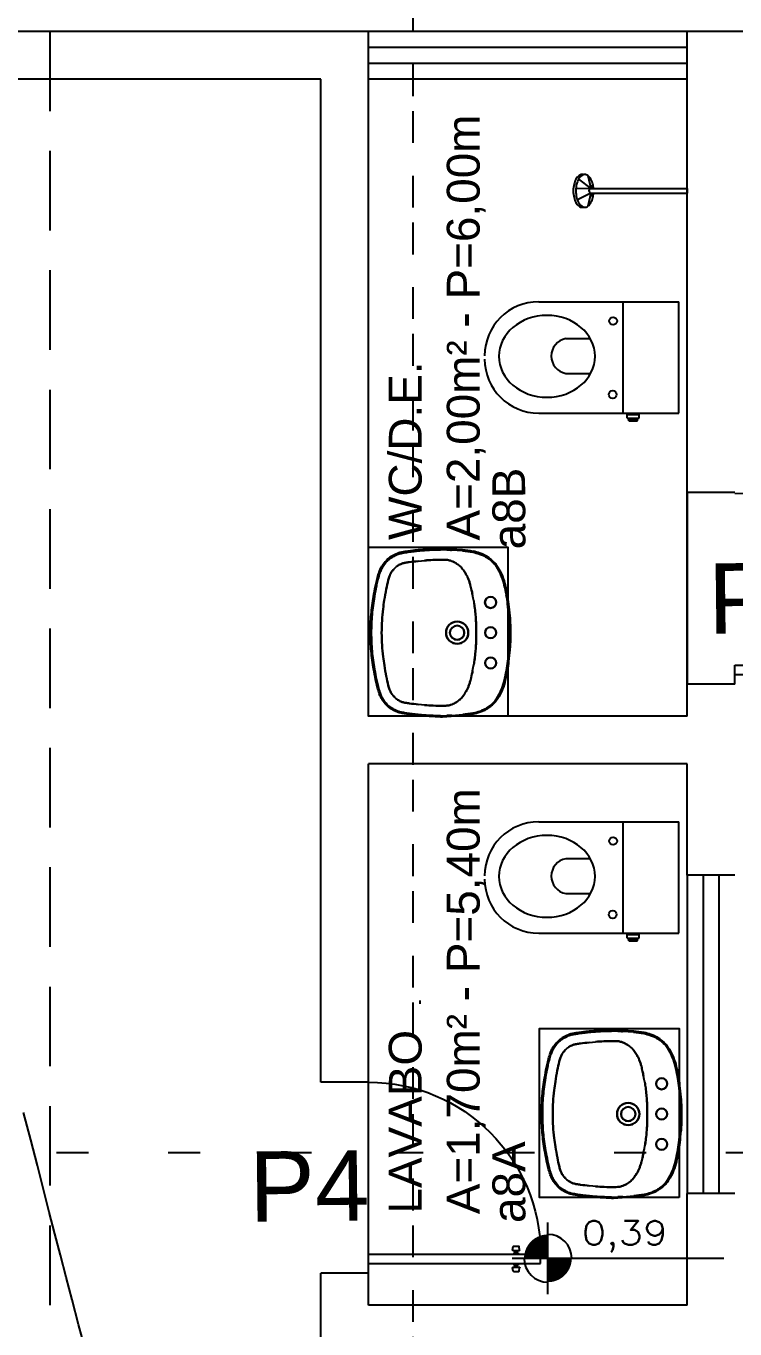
# Model space of a CAD drawing. Header units: millimetres. Extents: x 2182 to 2335, y 1488 to 1614.
# Drawn here: x 2226.622 to 2228.847, y 1586.007 to 1590.099 of the extents above; entities that cross this region are included whole.
import ezdxf

# ---------------------------------------------------------------- set-up
doc = ezdxf.new("R2010")
doc.units = ezdxf.units.MM
doc.linetypes.add('DOT', pattern=[0.25, 0, -0.25])
doc.linetypes.add('HIDDEN', pattern=[0.375, 0.25, -0.125])
for name, color, linetype in [('01 nivel', 33, 'Continuous'), ('_CURVAS002', 44, 'Continuous'), ('default', 7, 'Continuous')]:
    doc.layers.add(name, color=color, linetype=linetype)
doc.styles.add('Arial', font='arial.ttf')
doc.styles.add('Arial1', font='arial.ttf')
doc.styles.add('F60_1-50', font='romans.shx', dxfattribs={"width": 1.2, "height": 7.5})

# ---------------------------------------------------------------- blocks, each defined once
blk = doc.blocks.new('L-43-S')
for p, q in [((-0.12, 0.3725), (-0.1089, 0.3747)), ((-0.1089, 0.3747), (-0.1, 0.3764)), ((0.1, 0.3764), (0.1089, 0.3747)), ((0.1089, 0.3747), (0.12, 0.3725)), ((-0.2625, 0.307), (-0.26, 0.3416)), ((-0.2596, 0.3068), (-0.257, 0.3414)), ((0.257, 0.3414), (0.2596, 0.3068)), ((0.26, 0.3416), (0.2625, 0.307)), ((-0.2637, 0.2776), (-0.2633, 0.2916)), ((-0.2607, 0.2775), (-0.2603, 0.2915)), ((0.2603, 0.2915), (0.2607, 0.2775)), ((0.2633, 0.2916), (0.2637, 0.2776)), ((-0.2638, 0.2716), (-0.2637, 0.2776)), ((-0.2608, 0.2716), (-0.2607, 0.2775)), ((0.2607, 0.2775), (0.2608, 0.2716)), ((0.2637, 0.2776), (0.2638, 0.2716)), ((-0.227, 0.2216), (-0.2261, 0.2124)), ((-0.2261, 0.2124), (-0.225, 0.2016)), ((0.225, 0.2016), (0.2261, 0.2124)), ((0.2261, 0.2124), (0.227, 0.2216))]:
    blk.add_line(p, q)
for centre, radius in [((-0.095, 0.4291), 0.0175), ((0, 0.4291), 0.0175), ((0.095, 0.4291), 0.0175), ((0, 0.3241), 0.035), ((0, 0.3241), 0.0225)]:
    blk.add_circle(centre, radius)
for centre, radius, start, end in [((0.0024, -0.3213), 0.813, 91.5718, 92.9895), ((-0.0019, -0.3046), 0.7962, 89.8633, 91.2954), ((0.0019, -0.3046), 0.7962, 88.7046, 90.1367), ((-0.0024, -0.3213), 0.813, 87.0105, 88.4282), ((-0.0896, 0.27), 0.2159, 120.7453, 125.0442), ((-0.0906, 0.2702), 0.2122, 120.5655, 124.8659), ((-0.1217, 0.3235), 0.1535, 111.2814, 120.6756), ((-0.1216, 0.3232), 0.1508, 111.2721, 120.664), ((-0.1047, 0.2808), 0.1995, 103.1238, 111.3695), ((-0.1045, 0.2807), 0.1966, 103.1738, 111.4225), ((-0.0137, -0.115), 0.6056, 99.9647, 103.006), ((-0.0131, -0.1141), 0.6019, 100.0367, 103.0781), ((-0.0332, 0.0015), 0.4875, 96.6906, 100.0767), ((-0.0345, 0.0019), 0.4839, 96.5507, 99.9373), ((0.1439, -1.5207), 2.0199, 95.6141, 96.6497), ((0.1442, -1.5237), 2.0199, 95.6141, 96.6497), ((-0.026, 0.2044), 0.2865, 92.8005, 95.5474), ((-0.0258, 0.2056), 0.2823, 92.8634, 95.6116), ((0.0025, -0.3243), 0.813, 91.5718, 92.9895), ((-0.0019, -0.3036), 0.7922, 89.8626, 91.2947), ((0.0019, -0.3036), 0.7922, 88.7053, 90.1374), ((-0.0025, -0.3243), 0.813, 87.0105, 88.4282), ((0.0258, 0.2056), 0.2823, 84.3884, 87.1366), ((0.026, 0.2044), 0.2865, 84.4526, 87.1995), ((-0.1442, -1.5237), 2.0199, 83.3503, 84.3859), ((-0.1439, -1.5207), 2.0199, 83.3503, 84.3859), ((0.0345, 0.0019), 0.4839, 80.0627, 83.4493), ((0.0332, 0.0015), 0.4875, 79.9233, 83.3094), ((0.0131, -0.1141), 0.6019, 76.9219, 79.9633), ((0.0137, -0.115), 0.6056, 76.994, 80.0353), ((0.1045, 0.2807), 0.1966, 68.5775, 76.8262), ((0.1047, 0.2808), 0.1995, 68.6305, 76.8762), ((0.1216, 0.3232), 0.1508, 59.336, 68.7279), ((0.1217, 0.3235), 0.1535, 59.3244, 68.7186), ((0.0906, 0.2702), 0.2122, 55.1341, 59.4345), ((0.0896, 0.27), 0.2159, 54.9558, 59.2547), ((-0.1734, 0.3746), 0.079, 147.4565, 154.9919), ((-0.173, 0.3746), 0.0763, 147.5806, 155.1147), ((-0.082, 0.3166), 0.1872, 144.4766, 147.5405), ((-0.0833, 0.3167), 0.1831, 144.2878, 147.3512), ((-0.155, 0.3687), 0.0975, 140.2395, 144.435), ((-0.154, 0.3682), 0.0956, 140.3479, 144.5808), ((-0.1577, 0.3707), 0.0942, 136.2902, 140.1243), ((-0.1569, 0.3703), 0.092, 136.4101, 140.2503), ((-0.1108, 0.3266), 0.1585, 133.5168, 136.4832), ((-0.1125, 0.3264), 0.1545, 133.007, 135.9701), ((-0.1816, 0.4008), 0.056, 124.8245, 133.2643), ((-0.181, 0.4012), 0.0531, 125.5753, 134.0083), ((0.181, 0.4012), 0.0531, 45.9917, 54.4247), ((0.1816, 0.4008), 0.056, 46.7357, 55.1755), ((0.1125, 0.3264), 0.1545, 44.0299, 46.993), ((0.1108, 0.3266), 0.1585, 43.5168, 46.4832), ((0.1569, 0.3703), 0.092, 39.7497, 43.5899), ((0.1577, 0.3707), 0.0942, 39.8757, 43.7098), ((0.154, 0.3682), 0.0956, 35.4192, 39.6521), ((0.155, 0.3687), 0.0975, 35.565, 39.7605), ((0.0833, 0.3167), 0.1831, 32.6488, 35.7122), ((0.082, 0.3166), 0.1872, 32.4595, 35.5234), ((0.173, 0.3746), 0.0763, 24.8853, 32.4194), ((0.1734, 0.3746), 0.079, 25.0081, 32.5435), ((0.0606, 0.3157), 0.3216, 169.539, 175.3813), ((0.0596, 0.3153), 0.3176, 169.4402, 175.2858), ((-0.1101, 0.347), 0.1481, 160.8432, 169.4564), ((-0.1099, 0.3475), 0.1451, 161.0529, 169.681), ((-0.1259, 0.3528), 0.1312, 155.115, 160.9573), ((-0.1261, 0.3526), 0.1281, 155.0155, 160.8577), ((0.0493, -0.4381), 0.828, 102.7892, 103.9272), ((0.0096, -0.246), 0.6319, 101.8345, 103.1346), ((-0.0371, 0.0248), 0.3571, 97.2882, 100.1455), ((-0.0079, -0.1867), 0.5706, 95.239, 97.5024), ((0.0091, -0.3717), 0.7564, 93.9118, 95.2418), ((-0.0178, -0.0001), 0.3838, 91.8216, 93.6899), ((0.0005, -0.4659), 0.85, 91.065, 92.0562), ((-0.0016, -0.534), 0.9181, 89.9001, 90.855), ((0.0016, -0.534), 0.9181, 89.145, 90.0999), ((-0.0005, -0.4659), 0.85, 87.9438, 88.935), ((0.0178, -0.0001), 0.3838, 86.3101, 88.1784), ((-0.0091, -0.3717), 0.7564, 84.7582, 86.0882), ((0.0079, -0.1867), 0.5706, 82.4976, 84.761), ((0.0371, 0.0248), 0.3571, 79.8545, 82.7118), ((-0.0096, -0.246), 0.6319, 76.8654, 78.1655), ((-0.0493, -0.4381), 0.828, 76.0728, 77.2108), ((0.1261, 0.3526), 0.1281, 19.1423, 24.9845), ((0.1259, 0.3528), 0.1312, 19.0427, 24.885), ((0.1099, 0.3475), 0.1451, 10.319, 18.9471), ((0.1101, 0.347), 0.1481, 10.5436, 19.1568), ((-0.0596, 0.3153), 0.3176, 4.7142, 10.5598), ((-0.0606, 0.3157), 0.3216, 4.6187, 10.461), ((-0.1428, 0.2746), 0.0886, 139.7143, 150.6), ((-0.1622, 0.2907), 0.0634, 126.5988, 139.4771), ((-0.0406, 0.1281), 0.2664, 125.0202, 126.7452), ((-0.1514, 0.286), 0.0735, 121.6585, 124.9218), ((-0.089, 0.1857), 0.1916, 117.7822, 121.8152), ((-0.1372, 0.2766), 0.0887, 111.7054, 117.6051), ((-0.1108, 0.2103), 0.1601, 107.8919, 111.6951), ((-0.1126, 0.2178), 0.1524, 104.2095, 108.1258), ((0.1126, 0.2178), 0.1524, 71.8742, 75.7905), ((0.1108, 0.2103), 0.1601, 68.3049, 72.1081), ((0.1372, 0.2766), 0.0887, 62.3949, 68.2946), ((0.089, 0.1857), 0.1916, 58.1848, 62.2178), ((0.1514, 0.286), 0.0735, 55.0782, 58.3415), ((0.0406, 0.1281), 0.2664, 53.2548, 54.9798), ((0.1622, 0.2907), 0.0634, 40.5229, 53.4012), ((0.1428, 0.2746), 0.0886, 29.4, 40.2857), ((0.1873, 0.2759), 0.4508, 176.0439, 178.004), ((0.1873, 0.2787), 0.4477, 176.4013, 178.3616), ((0.0912, 0.2732), 0.3206, 176.7101, 177.8372), ((-0.1841, 0.2888), 0.0448, 161.2413, 176.4157), ((-0.1456, 0.2762), 0.0853, 150.58, 161.5438), ((0.1456, 0.2762), 0.0853, 18.4562, 29.42), ((0.1841, 0.2888), 0.0448, 3.5843, 18.7587), ((-0.0912, 0.2732), 0.3206, 2.1628, 3.2899), ((-0.1873, 0.2787), 0.4477, 1.6384, 3.5987), ((-0.1873, 0.2759), 0.4508, 1.996, 3.9561), ((0.14, 0.2679), 0.4038, 179.475, 181.8732), ((0.4917, 0.2791), 0.7556, 181.8505, 183.6042), ((0.1406, 0.268), 0.4014, 179.4862, 181.8844), ((0.4914, 0.2792), 0.7523, 181.8587, 183.6124), ((-0.12, 0.2805), 0.1093, 177.4831, 179.4234), ((0.5201, 0.2762), 0.7494, 179.5871, 182.1335), ((0.2531, 0.2674), 0.4822, 182.2702, 185.4505), ((-0.2531, 0.2674), 0.4822, 354.5495, 357.7298), ((-0.5201, 0.2762), 0.7494, 357.8665, 0.4129), ((0.12, 0.2805), 0.1093, 0.5766, 2.5169), ((-0.4914, 0.2792), 0.7523, 356.3876, 358.1413), ((-0.1406, 0.268), 0.4014, 358.1156, 0.5138), ((-0.4917, 0.2791), 0.7556, 356.3958, 358.1495), ((-0.14, 0.2679), 0.4038, 358.1268, 0.525), ((0.561, 0.2837), 0.8251, 183.6201, 185.0058), ((0.5799, 0.2852), 0.8441, 184.9953, 186.3664), ((0.564, 0.2839), 0.8251, 183.6201, 185.0058), ((0.5787, 0.2855), 0.8399, 185.0271, 186.3982), ((-0.5787, 0.2855), 0.8399, 353.6018, 354.9729), ((-0.564, 0.2839), 0.8251, 354.9942, 356.3799), ((-0.5799, 0.2852), 0.8441, 353.6336, 355.0047), ((-0.561, 0.2837), 0.8251, 354.9942, 356.3799), ((0.3743, 0.2645), 0.6374, 186.5675, 187.7907), ((0.6884, 0.3015), 0.9537, 187.4343, 188.4351), ((0.3726, 0.2602), 0.6322, 186.2021, 187.4252), ((0.6914, 0.3076), 0.9545, 187.7735, 188.7745), ((1.1684, 0.3454), 1.4008, 185.8921, 187.02), ((0.0751, 0.2125), 0.2994, 187.3505, 189.7896), ((-0.0751, 0.2125), 0.2994, 350.2104, 352.6495), ((-1.1684, 0.3454), 1.4008, 352.98, 354.1079), ((-0.6914, 0.3076), 0.9545, 351.2255, 352.2265), ((-0.3726, 0.2602), 0.6323, 352.576, 353.7989), ((-0.6884, 0.3015), 0.9537, 351.5649, 352.5657), ((-0.3743, 0.2645), 0.6374, 352.2093, 353.4325), ((0.0417, 0.2074), 0.3002, 188.7752, 191.4896), ((-0.1969, 0.1583), 0.0566, 190.8932, 197.1548), ((0.0404, 0.2057), 0.2956, 188.5001, 191.2149), ((-0.2085, 0.1549), 0.0445, 197.3771, 201.6103), ((-0.0355, 0.2246), 0.231, 201.8797, 203.7359), ((-0.1967, 0.1591), 0.054, 191.6428, 197.8982), ((-0.2084, 0.1546), 0.0415, 196.9505, 201.1862), ((-0.0358, 0.2226), 0.227, 201.4452, 203.3013), ((-0.1912, 0.1558), 0.0608, 203.446, 206.3544), ((0.1315, 0.3181), 0.422, 206.6501, 207.7491), ((-0.1924, 0.1571), 0.0573, 205.0894, 207.996), ((0.1342, 0.3195), 0.422, 206.6501, 207.7491), ((-0.1769, 0.1555), 0.0703, 207.512, 222.3504), ((-0.1593, 0.1721), 0.0616, 189.814, 194.2844), ((-0.1392, 0.1766), 0.0821, 193.8839, 197.7287), ((-0.177, 0.1647), 0.0425, 197.9657, 204.3323), ((-0.1475, 0.1778), 0.0748, 204.1335, 208.9282), ((-0.1684, 0.1662), 0.0509, 208.8798, 214.8446), ((-0.1384, 0.1876), 0.0877, 215.1579, 219.6298), ((-0.1683, 0.1627), 0.0488, 219.5951, 226.4134), ((-0.1293, 0.2036), 0.1053, 226.3859, 231.0936), ((0.1293, 0.2036), 0.1053, 308.9064, 313.6141), ((0.1683, 0.1627), 0.0488, 313.5866, 320.4049), ((0.1384, 0.1876), 0.0877, 320.3702, 324.8421), ((0.1684, 0.1662), 0.0509, 325.1554, 331.1202), ((0.1475, 0.1778), 0.0748, 331.0718, 335.8665), ((0.177, 0.1647), 0.0425, 335.6677, 342.0343), ((0.1392, 0.1766), 0.0821, 342.2713, 346.1161), ((0.1593, 0.1721), 0.0616, 345.7156, 350.186), ((0.1769, 0.1555), 0.0703, 317.6496, 332.488), ((-0.1342, 0.3195), 0.422, 332.2509, 333.3499), ((-0.1315, 0.3181), 0.422, 332.2509, 333.3499), ((0.1924, 0.1571), 0.0573, 332.004, 334.9106), ((0.0358, 0.2226), 0.227, 336.6987, 338.5548), ((0.1912, 0.1558), 0.0608, 333.6456, 336.554), ((0.0355, 0.2246), 0.231, 336.2641, 338.1203), ((0.2084, 0.1546), 0.0415, 338.8138, 343.0495), ((0.1967, 0.1591), 0.054, 342.1018, 348.3572), ((-0.0404, 0.2057), 0.2956, 348.7851, 351.4999), ((0.2085, 0.1549), 0.0445, 338.3897, 342.6229), ((0.1969, 0.1583), 0.0566, 342.8452, 349.1068), ((-0.0417, 0.2074), 0.3002, 348.5104, 351.2248), ((-0.1771, 0.1557), 0.0733, 207.7185, 222.5681), ((-0.1579, 0.1731), 0.0992, 222.4679, 235.2209), ((-0.1582, 0.1732), 0.0961, 222.6386, 235.384), ((-0.1324, 0.2098), 0.1439, 235.2167, 240.2107), ((-0.1319, 0.21), 0.1413, 235.0844, 240.0791), ((-0.1772, 0.1319), 0.054, 240.3997, 248.4746), ((-0.1773, 0.1318), 0.0509, 240.4645, 248.5747), ((-0.1298, 0.2504), 0.1786, 248.276, 252.8029), ((-0.155, 0.1718), 0.0645, 231.1044, 240.2551), ((-0.1572, 0.1679), 0.06, 240.2314, 249.7233), ((-0.1385, 0.2197), 0.115, 249.9105, 256.4713), ((-0.031, 0.6551), 0.5635, 256.2005, 259.1567), ((0.1004, 1.3535), 1.2742, 259.2624, 260.8511), ((0.0208, 0.8569), 0.7712, 260.8223, 262.8639), ((-0.0057, 0.6507), 0.5633, 262.933, 266.621), ((0.0006, 0.7366), 0.6495, 266.5134, 269.9471), ((-0.0006, 0.7366), 0.6495, 270.0529, 273.4866), ((0.0057, 0.6507), 0.5633, 273.379, 277.067), ((-0.0208, 0.8569), 0.7712, 277.1361, 279.1777), ((-0.1004, 1.3535), 1.2742, 279.1489, 280.7376), ((0.031, 0.6551), 0.5635, 280.8433, 283.7995), ((0.1385, 0.2197), 0.115, 283.5287, 290.0895), ((0.1572, 0.1679), 0.06, 290.2767, 299.7686), ((0.1298, 0.2504), 0.1786, 287.1971, 291.724), ((0.155, 0.1718), 0.0644, 299.789, 308.8823), ((0.1773, 0.1318), 0.0509, 291.4253, 299.5355), ((0.1772, 0.1319), 0.054, 291.5254, 299.6003), ((0.1319, 0.21), 0.1413, 299.9209, 304.9156), ((0.1324, 0.2098), 0.1439, 299.7893, 304.7833), ((0.1582, 0.1732), 0.0961, 304.616, 317.3614), ((0.1579, 0.1731), 0.0992, 304.7791, 317.5321), ((0.1771, 0.1557), 0.0733, 317.4319, 332.2815), ((-0.1295, 0.2501), 0.1815, 248.1693, 252.6931), ((-0.0838, 0.4037), 0.3417, 253.0341, 256.3379), ((-0.083, 0.4031), 0.3383, 252.8773, 256.1815), ((-0.0686, 0.4608), 0.4008, 256.1579, 258.648), ((-0.0679, 0.4614), 0.3986, 256.0788, 258.5689), ((0.1431, 1.5237), 1.4846, 258.712, 260.0079), ((0.1392, 1.5223), 1.4795, 258.8503, 260.1461), ((-0.0006, 0.7065), 0.6548, 259.9824, 265.006), ((-0.0002, 0.7061), 0.6515, 259.9406, 264.9632), ((-0.0001, 0.7136), 0.662, 265.0171, 270.0087), ((0, 0.7143), 0.6597, 265.0084, 270), ((0, 0.7143), 0.6597, 270, 274.9916), ((0.0001, 0.7136), 0.662, 269.9913, 274.9829), ((0.0002, 0.7061), 0.6515, 275.0368, 280.0594), ((0.0006, 0.7065), 0.6548, 274.994, 280.0176), ((-0.1392, 1.5223), 1.4795, 279.8539, 281.1497), ((-0.1431, 1.5237), 1.4846, 279.9921, 281.288), ((0.0679, 0.4614), 0.3986, 281.4311, 283.9212), ((0.0686, 0.4608), 0.4008, 281.352, 283.8421), ((0.083, 0.4031), 0.3383, 283.8185, 287.1227), ((0.0838, 0.4037), 0.3417, 283.6621, 286.9659), ((0.1295, 0.2501), 0.1815, 287.3069, 291.8307)]:
    blk.add_arc(centre, radius, start, end)
blk = doc.blocks.new('PGIRO60')
at = {"color": 3}
for p, q in [((-0.0124, -0.27), (-0.0124, 0.27)), ((-0.0124, 0.27), (0.0176, 0.27)), ((0.0176, -0.27), (0.0176, 0.27)), ((-0.0371, 0.1855), (-0.0371, 0.2012)), ((-0.036, 0.2025), (-0.0252, 0.2043)), ((-0.036, 0.1841), (-0.0252, 0.1823)), ((-0.0236, 0.1837), (-0.0236, 0.203)), ((0.0289, 0.1837), (0.0289, 0.203)), ((0.0304, 0.2043), (0.0412, 0.2025)), ((0.0304, 0.1823), (0.0412, 0.1841)), ((0.0424, 0.1855), (0.0424, 0.2012)), ((-0.0424, -0.27), (-0.0124, -0.27)), ((-0.0124, -0.27), (0.0176, -0.27))]:
    blk.add_line(p, q, dxfattribs=at)
at = {"color": 1}
for p, q in [((-0.0236, 0.1978), (-0.0144, 0.1978)), ((-0.0236, 0.1933), (-0.0144, 0.1933)), ((-0.0236, 0.1888), (-0.0144, 0.1888)), ((-0.0144, 0.2023), (-0.0124, 0.2023)), ((-0.0144, 0.1843), (-0.0144, 0.2023)), ((-0.0144, 0.1843), (-0.0124, 0.1843)), ((0.0176, 0.2023), (0.0196, 0.2023)), ((0.0176, 0.1843), (0.0196, 0.1843)), ((0.0196, 0.1843), (0.0196, 0.2023)), ((0.0196, 0.1978), (0.0289, 0.1978)), ((0.0196, 0.1933), (0.0289, 0.1933)), ((0.0196, 0.1888), (0.0289, 0.1888))]:
    blk.add_line(p, q, dxfattribs=at)
blk.add_arc((0.0176, -0.27), 0.54, 0, 90)
at = {"color": 3}
for centre, start, end in [((-0.0358, 0.2012), 98.1301, 180), ((-0.0358, 0.1855), 180, 261.8699), ((-0.025, 0.203), 0, 98.1301), ((-0.025, 0.1837), 261.8699, 0), ((0.0302, 0.203), 81.8699, 180), ((0.0302, 0.1837), 180, 278.1301), ((0.041, 0.2012), 0, 81.8699), ((0.041, 0.1855), 278.1301, 0)]:
    blk.add_arc(centre, 0.0014, start, end, dxfattribs=at)
blk = doc.blocks.new('CHUV')
for p, q in [((-0.0065, -0.1081), (-0.0065, 0.1947)), ((-0.0065, 0.1947), (0.0079, 0.1947)), ((0.0079, -0.1081), (0.0079, 0.1947)), ((-0.0469, -0.1172), (-0.0065, -0.1081)), ((-0.0351, -0.1463), (-0.0065, -0.1081)), ((-0.0194, -0.1014), (-0.0065, -0.1081)), ((-0.0065, -0.1081), (-0.0054, -0.155)), ((0.0079, -0.1081), (0.0221, -0.1014)), ((0.0079, -0.1081), (0.0496, -0.1172)), ((0.0079, -0.1081), (0.029, -0.1495)), ((-0.0496, -0.1309), (-0.0496, -0.1309))]:
    blk.add_line(p, q)
for centre, radius, start, end in [((-0.0346, -0.1268), 0.0156, 142.5432, 180), ((-0.0175, -0.1399), 0.0372, 118.2174, 142.422), ((-0.0061, -0.1611), 0.0612, 102.5593, 118.2817), ((0.0013, -0.1947), 0.0957, 94.7338, 102.5548), ((0.0007, -0.1061), 0.0075, 195.5241, 344.4759), ((0.0013, -0.1947), 0.0957, 77.4452, 86.1063), ((0.0088, -0.1611), 0.0612, 61.7183, 77.4407), ((0.0202, -0.1399), 0.0372, 37.578, 61.7826), ((0.0373, -0.1268), 0.0156, 0, 37.4568), ((-0.0346, -0.1268), 0.0156, 180, 195.2874), ((-0.0346, -0.135), 0.0156, 164.7126, 180), ((-0.0346, -0.135), 0.0156, 180, 217.4568), ((-0.0175, -0.1136), 0.0372, 209.4584, 241.7826), ((-0.0175, -0.1218), 0.0372, 217.578, 241.7826), ((-0.0061, -0.0924), 0.0612, 241.7183, 257.4407), ((-0.0061, -0.1006), 0.0612, 241.7183, 257.4407), ((0.0013, -0.0588), 0.0957, 257.4452, 270), ((0.0013, -0.067), 0.0957, 257.4452, 270), ((0.0013, -0.0588), 0.0957, 270, 282.5548), ((0.0013, -0.067), 0.0957, 270, 282.5548), ((0.0088, -0.0924), 0.0612, 282.5593, 298.2817), ((0.0088, -0.1006), 0.0612, 282.5593, 298.2817), ((0.0202, -0.1136), 0.0372, 298.2174, 330.5416), ((0.0202, -0.1218), 0.0372, 298.2174, 322.422), ((0.0373, -0.135), 0.0156, 322.5432, 0), ((0.0373, -0.1268), 0.0156, 344.7126, 0), ((0.0373, -0.135), 0.0156, 0, 15.2874)]:
    blk.add_arc(centre, radius, start, end)
blk = doc.blocks.new('nivelplanta')
at = {"linetype": 'ByBlock'}
for p, q in [((0.05, -11.22), (0.05, 11.28)), ((-11.2, 0.03), (55.22, 0.03))]:
    blk.add_line(p, q, dxfattribs=at)
at = {"linetype": 'ByBlock', "const_width": 7.5}
for points in [[(-3.7, 0.03, -0.414214), (0.05, 3.78, -0.618034)], [(0.05, -3.72, 0.414214), (3.8, 0.03, 0.618034)]]:
    blk.add_lwpolyline(points, format="xyb", dxfattribs=at)
at = {"linetype": 'ByBlock'}
for start, end in [(0, 90), (180, 270)]:
    blk.add_arc((0.05, 0.03), 7.5, start, end, dxfattribs=at)
at = {"linetype": 'ByBlock', "style": 'F60_1-50', "width": 1.2}
blk.add_attdef('COTAPISO', (10.64, 4.28), '', height=7.5, dxfattribs=at)

msp = doc.modelspace()

# ---------------------------------------------------------------- linework, layer by layer
at = {"color": 2, "linetype": 'DOT'}
for p, q in [((2227.8379, 1579.2316), (2227.8379, 1591.7663)), ((2227.8379, 1580.7788), (2227.8379, 1591.5816)), ((2235.2185, 1586.56), (2209.9975, 1586.56))]:
    msp.add_line(p, q, dxfattribs=at)
at = {"color": 6, "linetype": 'ByBlock'}
for p, q in [((2227.6975, 1590.0816), (2225.2975, 1590.0816)), ((2227.6975, 1587.9316), (2227.6975, 1590.0816)), ((2228.6975, 1587.9316), (2228.6975, 1590.0816)), ((2231.9975, 1590.0816), (2228.6975, 1590.0816)), ((2227.5475, 1589.9316), (2225.2975, 1589.9316)), ((2227.5475, 1586.7816), (2227.5475, 1589.9316)), ((2228.6975, 1588.6337), (2228.6975, 1588.7837)), ((2228.8475, 1588.6337), (2228.6975, 1588.6337)), ((2228.6975, 1587.9316), (2228.6975, 1588.0316)), ((2228.8475, 1588.0316), (2228.6975, 1588.0316)), ((2228.6975, 1587.9316), (2227.6975, 1587.9316)), ((2227.6975, 1586.7816), (2227.6975, 1587.7816)), ((2228.6975, 1587.7816), (2227.6975, 1587.7816)), ((2228.6975, 1587.4316), (2228.6975, 1587.7816)), ((2228.8475, 1587.4316), (2228.6975, 1587.4316)), ((2227.6975, 1586.7816), (2227.5475, 1586.7816)), ((2228.6975, 1586.0816), (2228.6975, 1586.4316)), ((2228.8475, 1586.4316), (2228.6975, 1586.4316)), ((2227.5475, 1585.9316), (2227.5475, 1586.1816)), ((2227.6975, 1586.1816), (2227.5475, 1586.1816)), ((2227.6975, 1586.0816), (2227.6975, 1586.1816)), ((2228.6975, 1586.0816), (2227.6975, 1586.0816))]:
    msp.add_line(p, q, dxfattribs=at)
at = {"color": 7, "linetype": 'HIDDEN'}
msp.add_line((2226.6975, 1590.0816), (2226.6975, 1582.3816), dxfattribs=at)
at = {"color": 3, "linetype": 'ByBlock'}
for p, q in [((2228.6975, 1590.0816), (2227.6975, 1590.0816)), ((2228.6975, 1590.0316), (2227.6975, 1590.0316)), ((2228.6975, 1589.9816), (2227.6975, 1589.9816)), ((2228.6975, 1589.9316), (2227.6975, 1589.9316)), ((2228.6975, 1587.4316), (2228.6975, 1586.4316)), ((2228.7475, 1587.4316), (2228.7475, 1586.4316)), ((2228.7975, 1587.4316), (2228.7975, 1586.4316))]:
    msp.add_line(p, q, dxfattribs=at)
at = {"color": 9, "linetype": 'Continuous'}
for p, q in [((2228.6975, 1588.6337), (2228.6975, 1588.0337)), ((2228.6975, 1587.9316), (2227.6975, 1587.9316)), ((2227.6975, 1586.1816), (2227.6975, 1586.7816))]:
    msp.add_line(p, q, dxfattribs=at)
for p, q in [((2227.9288, 1588.4569), (2227.9228, 1588.457)), ((2227.9287, 1588.4539), (2227.9228, 1588.454)), ((2227.9427, 1588.4535), (2227.9287, 1588.4539)), ((2227.9428, 1588.4565), (2227.9288, 1588.4569)), ((2227.9926, 1588.4503), (2227.958, 1588.4528)), ((2227.9928, 1588.4533), (2227.9582, 1588.4557)), ((2227.8529, 1588.4181), (2227.8637, 1588.4192)), ((2227.8637, 1588.4192), (2227.8729, 1588.4201)), ((2228.0261, 1588.3022), (2228.0239, 1588.3133)), ((2228.0278, 1588.2933), (2228.0261, 1588.3022)), ((2228.0241, 1588.0733), (2228.0263, 1588.0844)), ((2228.0263, 1588.0844), (2228.028, 1588.0933)), ((2227.8642, 1587.967), (2227.8534, 1587.9681)), ((2227.8734, 1587.9661), (2227.8642, 1587.967)), ((2227.9234, 1587.9324), (2227.9293, 1587.9325)), ((2227.9293, 1587.9325), (2227.9433, 1587.9329)), ((2227.9586, 1587.9336), (2227.9932, 1587.9363)), ((2228.4657, 1586.9451), (2228.4597, 1586.9452)), ((2228.4656, 1586.9421), (2228.4597, 1586.9422)), ((2228.4796, 1586.9417), (2228.4656, 1586.9421)), ((2228.4797, 1586.9447), (2228.4657, 1586.9451)), ((2228.5295, 1586.9385), (2228.4949, 1586.9411)), ((2228.5297, 1586.9415), (2228.4951, 1586.944)), ((2228.3898, 1586.9064), (2228.4006, 1586.9075)), ((2228.4006, 1586.9075), (2228.4098, 1586.9084)), ((2228.563, 1586.7904), (2228.5608, 1586.8015)), ((2228.5647, 1586.7815), (2228.563, 1586.7904)), ((2228.561, 1586.5615), (2228.5632, 1586.5726)), ((2228.5632, 1586.5726), (2228.5649, 1586.5815)), ((2228.401, 1586.4553), (2228.3902, 1586.4564)), ((2228.4102, 1586.4544), (2228.401, 1586.4553)), ((2228.4603, 1586.4206), (2228.4662, 1586.4207)), ((2228.4662, 1586.4207), (2228.4802, 1586.4211)), ((2228.4955, 1586.4219), (2228.5301, 1586.4245))]:
    msp.add_line(p, q)
at = {"color": 7, "linetype": 'Continuous'}
for points in [[(2228.1351, 1587.9316), (2227.6975, 1587.9316), (2227.6975, 1588.4618), (2228.1351, 1588.4618)], [(2228.672, 1586.4198), (2228.2344, 1586.4198), (2228.2344, 1586.95), (2228.672, 1586.95)]]:
    msp.add_lwpolyline(points, close=True, dxfattribs=at)
for centre, radius in [((2228.0805, 1588.2884), 0.0175), ((2227.9756, 1588.1933), 0.035), ((2227.9756, 1588.1933), 0.0225), ((2228.0806, 1588.1934), 0.0175), ((2228.0807, 1588.0984), 0.0175), ((2228.6174, 1586.7766), 0.0175), ((2228.5125, 1586.6815), 0.035), ((2228.5125, 1586.6815), 0.0225), ((2228.6175, 1586.6816), 0.0175), ((2228.6176, 1586.5866), 0.0175)]:
    msp.add_circle(centre, radius)
for centre, radius, start, end in [((2227.807, 1588.3702), 0.0733, 117.7805, 132.6301), ((2227.9697, 1588.0617), 0.422, 116.7121, 117.8111), ((2227.9712, 1588.059), 0.422, 116.7121, 117.8111), ((2227.8071, 1588.3843), 0.0608, 113.508, 116.4164), ((2227.8084, 1588.3855), 0.0573, 115.1514, 118.058), ((2227.8761, 1588.2286), 0.231, 111.9417, 113.7979), ((2227.8741, 1588.2289), 0.227, 111.5072, 113.3633), ((2227.8062, 1588.4016), 0.0445, 107.4391, 111.6723), ((2227.8059, 1588.4015), 0.0415, 107.0125, 111.2482), ((2227.8096, 1588.39), 0.0566, 100.9552, 107.2168), ((2227.8104, 1588.3898), 0.054, 101.7048, 107.9602), ((2227.859, 1588.1514), 0.3002, 98.8372, 101.5516), ((2227.8573, 1588.1527), 0.2956, 98.5621, 101.2769), ((2227.9538, 1587.5048), 0.9537, 97.4963, 98.4971), ((2227.9599, 1587.5018), 0.9545, 97.8355, 98.8365), ((2227.9164, 1587.8189), 0.6374, 96.6295, 97.8527), ((2227.9121, 1587.8206), 0.6323, 96.2631, 97.486), ((2227.9373, 1587.6133), 0.8441, 95.0573, 96.4284), ((2227.9376, 1587.6145), 0.8399, 95.0891, 96.4602), ((2227.9358, 1587.6322), 0.8251, 93.6821, 95.0678), ((2227.936, 1587.6292), 0.8251, 93.6821, 95.0678), ((2227.9311, 1587.7015), 0.7556, 91.9125, 93.6662), ((2227.9312, 1587.7018), 0.7523, 91.9207, 93.6744), ((2227.9196, 1588.0532), 0.4038, 89.537, 91.9352), ((2227.9197, 1588.0526), 0.4014, 89.5482, 91.9464), ((2227.9304, 1588.0059), 0.4477, 86.4633, 88.4236), ((2227.9276, 1588.0059), 0.4508, 86.1059, 88.066), ((2227.9669, 1588.1336), 0.3176, 79.5022, 85.3478), ((2227.9673, 1588.1326), 0.3216, 79.601, 85.4433), ((2227.9989, 1588.3032), 0.1451, 71.1149, 79.743), ((2227.9984, 1588.3034), 0.1481, 70.9052, 79.5184), ((2228.004, 1588.3194), 0.1281, 65.0775, 70.9197), ((2228.0042, 1588.3192), 0.1312, 65.177, 71.0193), ((2228.0259, 1588.3663), 0.0763, 57.6426, 65.1767), ((2228.0259, 1588.3667), 0.079, 57.5185, 65.0539), ((2227.7832, 1588.3702), 0.054, 150.4617, 158.5366), ((2227.7831, 1588.3703), 0.0509, 150.5265, 158.6367), ((2227.8612, 1588.3255), 0.1439, 145.2787, 150.2727), ((2227.8614, 1588.325), 0.1413, 145.1464, 150.1411), ((2227.8244, 1588.351), 0.0992, 132.5299, 145.2829), ((2227.8245, 1588.3513), 0.0961, 132.7006, 145.446), ((2227.8068, 1588.37), 0.0703, 117.574, 132.4124), ((2227.855, 1588.3224), 0.1053, 136.4479, 141.1556), ((2227.814, 1588.3614), 0.0488, 129.6571, 136.4754), ((2227.839, 1588.3315), 0.0877, 125.2199, 129.6918), ((2227.8175, 1588.3615), 0.0509, 118.9418, 124.9066), ((2227.8291, 1588.3406), 0.0748, 114.1955, 118.9902), ((2227.816, 1588.3701), 0.0425, 108.0277, 114.3943), ((2227.828, 1588.3323), 0.0821, 103.9459, 107.7907), ((2227.8234, 1588.3524), 0.0616, 99.876, 104.3464), ((2227.8641, 1588.118), 0.2994, 97.4125, 99.8516), ((2227.9982, 1587.0249), 1.4008, 95.9541, 97.082), ((2227.9192, 1587.9401), 0.4822, 92.3322, 95.5125), ((2227.9283, 1587.6731), 0.7494, 89.6491, 92.1955), ((2227.9319, 1588.3132), 0.1093, 87.5451, 89.4854), ((2227.9248, 1588.102), 0.3206, 86.7721, 87.8992), ((2227.9401, 1588.3773), 0.0448, 71.3033, 86.4777), ((2227.9275, 1588.3388), 0.0853, 60.642, 71.6058), ((2227.926, 1588.336), 0.0886, 49.7763, 60.662), ((2227.942, 1588.3554), 0.0634, 36.6608, 49.5391), ((2227.7796, 1588.2336), 0.2664, 35.0822, 36.8072), ((2227.9681, 1588.2765), 0.1831, 54.3498, 57.4132), ((2227.968, 1588.2752), 0.1872, 54.5386, 57.6025), ((2228.0195, 1588.3473), 0.0956, 50.4099, 54.6428), ((2228.02, 1588.3483), 0.0975, 50.3015, 54.497), ((2228.0216, 1588.3502), 0.092, 46.4721, 50.3123), ((2228.022, 1588.351), 0.0942, 46.3522, 50.1863), ((2227.9778, 1588.3058), 0.1545, 43.069, 46.0321), ((2227.978, 1588.3041), 0.1585, 43.5788, 46.5452), ((2228.0525, 1588.3743), 0.0531, 35.6373, 44.0703), ((2228.0521, 1588.3749), 0.056, 34.8865, 43.3263), ((2227.9216, 1588.2838), 0.2122, 30.6275, 34.9279), ((2227.9214, 1588.2828), 0.2159, 30.8073, 35.1062), ((2227.9749, 1588.315), 0.1535, 21.3434, 30.7376), ((2228.1128, 1588.2613), 0.3986, 166.1408, 168.6309), ((2228.0545, 1588.2763), 0.3383, 162.9393, 166.2435), ((2227.9018, 1588.323), 0.1786, 158.338, 162.8649), ((2228.3066, 1588.2246), 0.5635, 166.2625, 169.2187), ((2227.8711, 1588.3316), 0.115, 159.9725, 166.5333), ((2227.8192, 1588.3503), 0.06, 150.2934, 159.7853), ((2227.8231, 1588.3481), 0.0644, 141.1797, 150.273), ((2227.9373, 1588.3446), 0.0735, 31.7205, 34.9838), ((2227.8371, 1588.2821), 0.1916, 27.8442, 31.8772), ((2227.928, 1588.3304), 0.0887, 21.7674, 27.6671), ((2227.8617, 1588.3039), 0.1601, 17.9539, 21.7571), ((2227.8692, 1588.3057), 0.1524, 14.2715, 18.1878), ((2227.9746, 1588.3149), 0.1508, 21.3341, 30.726), ((2227.9321, 1588.2977), 0.1966, 13.2358, 21.4845), ((2227.9322, 1588.2979), 0.1995, 13.1858, 21.4315), ((2229.174, 1588.0553), 1.4795, 168.9123, 170.2081), ((2229.0051, 1588.094), 1.2742, 169.3244, 170.9131), ((2227.2135, 1588.1431), 0.828, 12.8512, 13.9892), ((2227.4055, 1588.183), 0.6319, 11.8965, 13.1966), ((2227.5374, 1588.2059), 0.6019, 10.0987, 13.1401), ((2227.5365, 1588.2065), 0.6056, 10.0267, 13.068), ((2227.6534, 1588.2274), 0.4839, 6.6127, 9.9993), ((2227.653, 1588.2261), 0.4875, 6.7526, 10.1387), ((2228.3576, 1588.1939), 0.6515, 170.0026, 175.0252), ((2228.5084, 1588.173), 0.7712, 170.8843, 172.9259), ((2227.6763, 1588.23), 0.3571, 7.3502, 10.2075), ((2227.4648, 1588.2006), 0.5706, 5.301, 7.5644), ((2226.128, 1588.0471), 2.0199, 5.6761, 6.7117), ((2226.131, 1588.0474), 2.0199, 5.6761, 6.7117), ((2228.3658, 1588.1937), 0.6597, 175.0704, 180.062), ((2228.3881, 1588.1931), 0.6495, 176.5754, 180.0091), ((2228.3022, 1588.1993), 0.5633, 172.995, 176.683), ((2227.2798, 1588.1834), 0.7564, 3.9738, 5.3038), ((2227.6514, 1588.2107), 0.3838, 1.8836, 3.7519), ((2227.8571, 1588.2189), 0.2823, 2.9254, 5.6736), ((2227.3272, 1588.1901), 0.813, 1.6338, 3.0515), ((2227.8559, 1588.2191), 0.2865, 2.8625, 5.6094), ((2227.3302, 1588.1902), 0.813, 1.6338, 3.0515), ((2228.3658, 1588.1937), 0.6597, 180.062, 185.0536), ((2228.3881, 1588.1943), 0.6495, 180.1149, 183.5486), ((2227.1856, 1588.1919), 0.85, 1.127, 2.1182), ((2227.1175, 1588.1939), 0.9181, 359.9621, 0.917), ((2227.1175, 1588.1907), 0.9181, 359.207, 0.1619), ((2227.3479, 1588.1945), 0.7922, 359.9246, 1.3567), ((2227.3479, 1588.1907), 0.7922, 358.7673, 0.1994), ((2227.3469, 1588.1945), 0.7962, 359.9253, 1.3574), ((2228.3022, 1588.1879), 0.5633, 183.441, 187.129), ((2227.2798, 1588.2016), 0.7564, 354.8202, 356.1502), ((2227.6514, 1588.1751), 0.3838, 356.3721, 358.2404), ((2227.1856, 1588.1929), 0.85, 358.0058, 358.997), ((2227.8571, 1588.1673), 0.2823, 354.4504, 357.1986), ((2227.3272, 1588.1951), 0.813, 357.0725, 358.4902), ((2228.3576, 1588.1935), 0.6515, 185.0988, 190.1214), ((2228.5084, 1588.2146), 0.7712, 187.1981, 189.2397), ((2227.6763, 1588.1558), 0.3571, 349.9165, 352.7738), ((2227.4648, 1588.1848), 0.5706, 352.5596, 354.823), ((2226.1277, 1588.3355), 2.0199, 353.4123, 354.4479), ((2229.1737, 1588.3337), 1.4795, 189.9159, 191.2117), ((2229.0049, 1588.2948), 1.2742, 189.2109, 190.7996), ((2227.4055, 1588.2022), 0.6319, 346.9274, 348.2275), ((2227.5374, 1588.1797), 0.6019, 346.9839, 350.0253), ((2227.6534, 1588.1584), 0.4839, 350.1247, 353.5113), ((2228.113, 1588.1255), 0.3986, 191.4931, 193.9832), ((2228.0547, 1588.1103), 0.3383, 193.8805, 197.1847), ((2228.3066, 1588.1626), 0.5635, 190.9053, 193.8615), ((2227.8714, 1588.0546), 0.115, 193.5907, 200.1515), ((2227.8619, 1588.0823), 0.1601, 338.3669, 342.1701), ((2227.8694, 1588.0805), 0.1524, 341.9362, 345.8525), ((2227.2134, 1588.2417), 0.828, 346.1348, 347.2728), ((2227.9323, 1588.0887), 0.1966, 338.6395, 346.8882), ((2227.902, 1588.0634), 0.1786, 197.2591, 201.786), ((2227.7835, 1588.0157), 0.0509, 201.4873, 209.5975), ((2227.8617, 1588.0612), 0.1413, 209.9829, 214.9776), ((2227.8196, 1588.0359), 0.06, 200.3387, 209.8306), ((2227.8235, 1588.0381), 0.0645, 209.8069, 218.9576), ((2227.8552, 1588.0638), 0.1053, 218.9684, 223.6761), ((2227.8144, 1588.0248), 0.0488, 223.6486, 230.4669), ((2227.8393, 1588.0547), 0.0877, 230.4322, 234.9041), ((2227.9424, 1588.031), 0.0634, 310.5849, 323.4632), ((2227.7797, 1588.1524), 0.2664, 323.3168, 325.0418), ((2227.9377, 1588.0418), 0.0735, 325.1402, 328.4035), ((2227.8373, 1588.1041), 0.1916, 328.2468, 332.2798), ((2227.9283, 1588.056), 0.0887, 332.4569, 338.3566), ((2227.9218, 1588.1026), 0.2122, 325.1961, 329.4965), ((2227.9748, 1588.0717), 0.1508, 329.398, 338.7899), ((2227.8249, 1588.0349), 0.0961, 214.678, 227.4234), ((2227.8072, 1588.0162), 0.0703, 227.7116, 242.55), ((2227.9709, 1588.3274), 0.422, 242.3129, 243.4119), ((2227.8088, 1588.0007), 0.0573, 242.066, 244.9726), ((2227.8741, 1588.1573), 0.227, 246.7607, 248.6168), ((2227.8179, 1588.0247), 0.0509, 235.2174, 241.1822), ((2227.8063, 1587.9847), 0.0415, 248.8758, 253.1115), ((2227.8295, 1588.0456), 0.0748, 241.1338, 245.9285), ((2227.8108, 1587.9964), 0.054, 252.1638, 258.4192), ((2227.8164, 1588.0161), 0.0425, 245.7297, 252.0963), ((2227.8572, 1588.2335), 0.2956, 258.8471, 261.5619), ((2227.8283, 1588.0539), 0.0821, 252.3333, 256.1781), ((2227.8238, 1588.0338), 0.0616, 255.7776, 260.248), ((2227.8639, 1588.2682), 0.2994, 260.2724, 262.7115), ((2227.9956, 1589.3617), 1.4008, 263.042, 264.1699), ((2227.9186, 1588.4463), 0.4822, 264.6115, 267.7918), ((2227.9271, 1588.7133), 0.7494, 267.9285, 270.4749), ((2227.9321, 1588.0732), 0.1093, 270.6386, 272.5789), ((2227.9246, 1588.2844), 0.3206, 272.2248, 273.3519), ((2227.9405, 1588.0091), 0.0448, 273.6463, 288.8207), ((2227.9279, 1588.0476), 0.0853, 288.5182, 299.482), ((2227.9263, 1588.0504), 0.0886, 299.462, 310.3477), ((2227.9991, 1588.0834), 0.1451, 280.381, 289.0091), ((2228.0042, 1588.0672), 0.1281, 289.2043, 295.0465), ((2228.0263, 1588.0203), 0.0763, 294.9473, 302.4814), ((2227.9683, 1588.1099), 0.1831, 302.7108, 305.7742), ((2228.0199, 1588.0393), 0.0956, 305.4812, 309.7141), ((2228.022, 1588.0364), 0.092, 309.8117, 313.6519), ((2227.978, 1588.0808), 0.1545, 314.0919, 317.055), ((2228.0529, 1588.0123), 0.0531, 316.0537, 324.4867), ((2227.9584, 1588.8846), 0.9545, 261.2875, 262.2885), ((2227.9113, 1588.5658), 0.6322, 262.6368, 263.8599), ((2227.9364, 1588.7719), 0.8399, 263.6638, 265.0349), ((2227.9348, 1588.7572), 0.8251, 265.0562, 266.4419), ((2227.9302, 1588.6846), 0.7523, 266.4496, 268.2033), ((2227.9194, 1588.3338), 0.4014, 268.1776, 270.5758), ((2227.93, 1588.3805), 0.4477, 271.7004, 273.6607), ((2227.9667, 1588.2528), 0.3176, 274.7762, 280.6218), ((2228.3439, 1586.8584), 0.0733, 117.7805, 132.6301), ((2228.3437, 1586.8582), 0.0703, 117.574, 132.4124), ((2228.5066, 1586.55), 0.422, 116.7121, 117.8111), ((2228.508, 1586.5473), 0.422, 116.7121, 117.8111), ((2228.344, 1586.8725), 0.0608, 113.508, 116.4164), ((2228.3453, 1586.8737), 0.0573, 115.1514, 118.058), ((2228.413, 1586.7169), 0.231, 111.9417, 113.7979), ((2228.411, 1586.7172), 0.227, 111.5072, 113.3633), ((2228.3431, 1586.8898), 0.0445, 107.4391, 111.6723), ((2228.3428, 1586.8897), 0.0415, 107.0125, 111.2482), ((2228.3465, 1586.8782), 0.0566, 100.9552, 107.2168), ((2228.3473, 1586.878), 0.054, 101.7048, 107.9602), ((2228.3958, 1586.6397), 0.3002, 98.8372, 101.5516), ((2228.3941, 1586.641), 0.2956, 98.5621, 101.2769), ((2228.4906, 1585.9931), 0.9537, 97.4963, 98.4971), ((2228.4967, 1585.9901), 0.9545, 97.8355, 98.8365), ((2228.4533, 1586.3071), 0.6374, 96.6295, 97.8527), ((2228.449, 1586.3088), 0.6323, 96.2631, 97.486), ((2228.4742, 1586.1015), 0.8441, 95.0573, 96.4284), ((2228.4745, 1586.1027), 0.8399, 95.0891, 96.4602), ((2228.4727, 1586.1204), 0.8251, 93.6821, 95.0678), ((2228.4729, 1586.1174), 0.8251, 93.6821, 95.0678), ((2228.468, 1586.1897), 0.7556, 91.9125, 93.6662), ((2228.4681, 1586.19), 0.7523, 91.9207, 93.6744), ((2228.4565, 1586.5414), 0.4038, 89.537, 91.9352), ((2228.4566, 1586.5408), 0.4014, 89.5482, 91.9464), ((2228.4673, 1586.4941), 0.4477, 86.4633, 88.4236), ((2228.4645, 1586.4941), 0.4508, 86.1059, 88.066), ((2228.5038, 1586.6219), 0.3176, 79.5022, 85.3478), ((2228.5042, 1586.6209), 0.3216, 79.601, 85.4433), ((2228.5358, 1586.7914), 0.1451, 71.1149, 79.743), ((2228.5353, 1586.7916), 0.1481, 70.9052, 79.5184), ((2228.5409, 1586.8076), 0.1281, 65.0775, 70.9197), ((2228.5411, 1586.8074), 0.1312, 65.177, 71.0193), ((2228.5628, 1586.8545), 0.0763, 57.6426, 65.1767), ((2228.5628, 1586.8549), 0.079, 57.5185, 65.0539), ((2228.5049, 1586.7635), 0.1872, 54.5386, 57.6025), ((2228.3201, 1586.8585), 0.054, 150.4617, 158.5366), ((2228.32, 1586.8586), 0.0509, 150.5265, 158.6367), ((2228.3981, 1586.8138), 0.1439, 145.2787, 150.2727), ((2228.3983, 1586.8133), 0.1413, 145.1464, 150.1411), ((2228.3613, 1586.8392), 0.0992, 132.5299, 145.2829), ((2228.3614, 1586.8395), 0.0961, 132.7006, 145.446), ((2228.3919, 1586.8107), 0.1053, 136.4479, 141.1556), ((2228.3509, 1586.8496), 0.0488, 129.6571, 136.4754), ((2228.3758, 1586.8197), 0.0877, 125.2199, 129.6918), ((2228.3544, 1586.8497), 0.0509, 118.9418, 124.9066), ((2228.366, 1586.8288), 0.0748, 114.1955, 118.9902), ((2228.3529, 1586.8583), 0.0425, 108.0277, 114.3943), ((2228.3648, 1586.8205), 0.0821, 103.9459, 107.7907), ((2228.3603, 1586.8406), 0.0616, 99.876, 104.3464), ((2228.401, 1586.6063), 0.2994, 97.4125, 99.8516), ((2228.5351, 1585.5131), 1.4008, 95.9541, 97.082), ((2228.4561, 1586.4283), 0.4822, 92.3322, 95.5125), ((2228.4652, 1586.1613), 0.7494, 89.6491, 92.1955), ((2228.4688, 1586.8014), 0.1093, 87.5451, 89.4854), ((2228.4617, 1586.5902), 0.3206, 86.7721, 87.8992), ((2228.477, 1586.8655), 0.0448, 71.3033, 86.4777), ((2228.4644, 1586.827), 0.0853, 60.642, 71.6058), ((2228.4628, 1586.8242), 0.0886, 49.7763, 60.662), ((2228.4789, 1586.8436), 0.0634, 36.6608, 49.5391), ((2228.3165, 1586.7219), 0.2664, 35.0822, 36.8072), ((2228.505, 1586.7648), 0.1831, 54.3498, 57.4132), ((2228.5564, 1586.8355), 0.0956, 50.4099, 54.6428), ((2228.5569, 1586.8365), 0.0975, 50.3015, 54.497), ((2228.5585, 1586.8384), 0.092, 46.4721, 50.3123), ((2228.5589, 1586.8392), 0.0942, 46.3522, 50.1863), ((2228.5147, 1586.794), 0.1545, 43.069, 46.0321), ((2228.5149, 1586.7923), 0.1585, 43.5788, 46.5452), ((2228.5894, 1586.8626), 0.0531, 35.6373, 44.0703), ((2228.589, 1586.8632), 0.056, 34.8865, 43.3263), ((2228.4585, 1586.772), 0.2122, 30.6275, 34.9279), ((2228.4583, 1586.771), 0.2159, 30.8073, 35.1062), ((2228.5115, 1586.8031), 0.1508, 21.3341, 30.726), ((2228.5118, 1586.8032), 0.1535, 21.3434, 30.7376), ((2228.6497, 1586.7495), 0.3986, 166.1408, 168.6309), ((2228.5914, 1586.7646), 0.3383, 162.9393, 166.2435), ((2228.4387, 1586.8112), 0.1786, 158.338, 162.8649), ((2228.8435, 1586.7128), 0.5635, 166.2625, 169.2187), ((2228.4079, 1586.8199), 0.115, 159.9725, 166.5333), ((2228.3561, 1586.8385), 0.06, 150.2934, 159.7853), ((2228.36, 1586.8363), 0.0644, 141.1797, 150.273), ((2228.4742, 1586.8328), 0.0735, 31.7205, 34.9838), ((2228.374, 1586.7703), 0.1916, 27.8442, 31.8772), ((2228.4649, 1586.8186), 0.0887, 21.7674, 27.6671), ((2228.3986, 1586.7922), 0.1601, 17.9539, 21.7571), ((2228.4061, 1586.794), 0.1524, 14.2715, 18.1878), ((2228.469, 1586.7859), 0.1966, 13.2358, 21.4845), ((2228.4691, 1586.7861), 0.1995, 13.1858, 21.4315), ((2229.7108, 1586.5436), 1.4795, 168.9123, 170.2081), ((2229.542, 1586.5822), 1.2742, 169.3244, 170.9131), ((2227.7504, 1586.6314), 0.828, 12.8512, 13.9892), ((2227.9424, 1586.6713), 0.6319, 11.8965, 13.1966), ((2228.0743, 1586.6941), 0.6019, 10.0987, 13.1401), ((2228.0734, 1586.6947), 0.6056, 10.0267, 13.068), ((2228.1903, 1586.7156), 0.4839, 6.6127, 9.9993), ((2228.1899, 1586.7143), 0.4875, 6.7526, 10.1387), ((2228.8945, 1586.6821), 0.6515, 170.0026, 175.0252), ((2228.8391, 1586.6875), 0.5633, 172.995, 176.683), ((2229.0453, 1586.6613), 0.7712, 170.8843, 172.9259), ((2228.2132, 1586.7183), 0.3571, 7.3502, 10.2075), ((2228.0017, 1586.6888), 0.5706, 5.301, 7.5644), ((2226.6649, 1586.5353), 2.0199, 5.6761, 6.7117), ((2226.6679, 1586.5356), 2.0199, 5.6761, 6.7117), ((2228.9027, 1586.6819), 0.6597, 175.0704, 180.062), ((2228.925, 1586.6813), 0.6495, 176.5754, 180.0091), ((2227.8167, 1586.6716), 0.7564, 3.9738, 5.3038), ((2228.1883, 1586.6989), 0.3838, 1.8836, 3.7519), ((2228.394, 1586.7072), 0.2823, 2.9254, 5.6736), ((2227.8641, 1586.6783), 0.813, 1.6338, 3.0515), ((2228.3928, 1586.7074), 0.2865, 2.8625, 5.6094), ((2227.8671, 1586.6784), 0.813, 1.6338, 3.0515), ((2228.9027, 1586.6819), 0.6597, 180.062, 185.0536), ((2228.925, 1586.6825), 0.6495, 180.1149, 183.5486), ((2227.7225, 1586.6801), 0.85, 1.127, 2.1182), ((2227.6544, 1586.6822), 0.9181, 359.9621, 0.917), ((2227.6544, 1586.679), 0.9181, 359.207, 0.1619), ((2227.8848, 1586.6827), 0.7922, 359.9246, 1.3567), ((2227.8848, 1586.6789), 0.7922, 358.7673, 0.1994), ((2227.8838, 1586.6827), 0.7962, 359.9253, 1.3574), ((2228.8391, 1586.6761), 0.5633, 183.441, 187.129), ((2227.8167, 1586.6898), 0.7564, 354.8202, 356.1502), ((2228.1883, 1586.6633), 0.3838, 356.3721, 358.2404), ((2227.7225, 1586.6811), 0.85, 358.0058, 358.997), ((2228.394, 1586.6556), 0.2823, 354.4504, 357.1986), ((2227.8641, 1586.6833), 0.813, 357.0725, 358.4902), ((2228.8945, 1586.6817), 0.6515, 185.0988, 190.1214), ((2229.0453, 1586.7029), 0.7712, 187.1981, 189.2397), ((2228.2132, 1586.6441), 0.3571, 349.9165, 352.7738), ((2228.0017, 1586.673), 0.5706, 352.5596, 354.823), ((2226.6645, 1586.8237), 2.0199, 353.4123, 354.4479), ((2229.7105, 1586.822), 1.4795, 189.9159, 191.2117), ((2229.5418, 1586.783), 1.2742, 189.2109, 190.7996), ((2227.9424, 1586.6905), 0.6319, 346.9274, 348.2275), ((2228.0743, 1586.6679), 0.6019, 346.9839, 350.0253), ((2228.1903, 1586.6466), 0.4839, 350.1247, 353.5113), ((2228.6499, 1586.6137), 0.3986, 191.4931, 193.9832), ((2228.5916, 1586.5986), 0.3383, 193.8805, 197.1847), ((2228.8435, 1586.6508), 0.5635, 190.9053, 193.8615), ((2228.4082, 1586.5429), 0.115, 193.5907, 200.1515), ((2228.4651, 1586.5442), 0.0887, 332.4569, 338.3566), ((2228.3988, 1586.5706), 0.1601, 338.3669, 342.1701), ((2228.4063, 1586.5688), 0.1524, 341.9362, 345.8525), ((2227.7502, 1586.73), 0.828, 346.1348, 347.2728), ((2228.4692, 1586.5769), 0.1966, 338.6395, 346.8882), ((2228.4389, 1586.5516), 0.1786, 197.2591, 201.786), ((2228.3204, 1586.504), 0.0509, 201.4873, 209.5975), ((2228.3985, 1586.5495), 0.1413, 209.9829, 214.9776), ((2228.3565, 1586.5241), 0.06, 200.3387, 209.8306), ((2228.3604, 1586.5263), 0.0645, 209.8069, 218.9576), ((2228.3921, 1586.5521), 0.1053, 218.9684, 223.6761), ((2228.3513, 1586.513), 0.0488, 223.6486, 230.4669), ((2228.3761, 1586.5429), 0.0877, 230.4322, 234.9041), ((2228.3548, 1586.5129), 0.0509, 235.2174, 241.1822), ((2228.4632, 1586.5386), 0.0886, 299.462, 310.3477), ((2228.4793, 1586.5192), 0.0634, 310.5849, 323.4632), ((2228.3165, 1586.6407), 0.2664, 323.3168, 325.0418), ((2228.4746, 1586.53), 0.0735, 325.1402, 328.4035), ((2228.3742, 1586.5923), 0.1916, 328.2468, 332.2798), ((2228.5898, 1586.5006), 0.0531, 316.0537, 324.4867), ((2228.4587, 1586.5908), 0.2122, 325.1961, 329.4965), ((2228.5117, 1586.5599), 0.1508, 329.398, 338.7899), ((2228.3618, 1586.5231), 0.0961, 214.678, 227.4234), ((2228.3441, 1586.5044), 0.0703, 227.7116, 242.55), ((2228.5078, 1586.8157), 0.422, 242.3129, 243.4119), ((2228.3457, 1586.4889), 0.0573, 242.066, 244.9726), ((2228.411, 1586.6456), 0.227, 246.7607, 248.6168), ((2228.3432, 1586.4729), 0.0415, 248.8758, 253.1115), ((2228.3664, 1586.5338), 0.0748, 241.1338, 245.9285), ((2228.3477, 1586.4846), 0.054, 252.1638, 258.4192), ((2228.3533, 1586.5043), 0.0425, 245.7297, 252.0963), ((2228.3941, 1586.7218), 0.2956, 258.8471, 261.5619), ((2228.3652, 1586.5421), 0.0821, 252.3333, 256.1781), ((2228.3607, 1586.522), 0.0616, 255.7776, 260.248), ((2228.4008, 1586.7565), 0.2994, 260.2724, 262.7115), ((2228.4953, 1587.3729), 0.9545, 261.2875, 262.2885), ((2228.5325, 1587.8499), 1.4008, 263.042, 264.1699), ((2228.4555, 1586.9345), 0.4822, 264.6115, 267.7918), ((2228.464, 1587.2015), 0.7494, 267.9285, 270.4749), ((2228.469, 1586.5614), 0.1093, 270.6386, 272.5789), ((2228.4615, 1586.7726), 0.3206, 272.2248, 273.3519), ((2228.4774, 1586.4973), 0.0448, 273.6463, 288.8207), ((2228.4648, 1586.5358), 0.0853, 288.5182, 299.482), ((2228.5036, 1586.7411), 0.3176, 274.7762, 280.6218), ((2228.536, 1586.5716), 0.1451, 280.381, 289.0091), ((2228.5411, 1586.5554), 0.1281, 289.2043, 295.0465), ((2228.5632, 1586.5085), 0.0763, 294.9473, 302.4814), ((2228.5052, 1586.5982), 0.1831, 302.7108, 305.7742), ((2228.5568, 1586.5275), 0.0956, 305.4812, 309.7141), ((2228.5589, 1586.5246), 0.092, 309.8117, 313.6519), ((2228.5149, 1586.569), 0.1545, 314.0919, 317.055), ((2228.4482, 1587.054), 0.6322, 262.6368, 263.8599), ((2228.4733, 1587.2601), 0.8399, 263.6638, 265.0349), ((2228.4717, 1587.2454), 0.8251, 265.0562, 266.4419), ((2228.4671, 1587.1728), 0.7523, 266.4496, 268.2033), ((2228.4562, 1586.822), 0.4014, 268.1776, 270.5758), ((2228.4669, 1586.8687), 0.4477, 271.7004, 273.6607)]:
    msp.add_arc(centre, radius, start, end)
at = {"layer": '_CURVAS002', "linetype": 'Continuous'}
msp.add_lwpolyline([(2226.8096, 1585.9372), (2226.7874, 1586.0209), (2226.7672, 1586.0976), (2226.7484, 1586.1693), (2226.7305, 1586.2379), (2226.7131, 1586.3053), (2226.6955, 1586.3734), (2226.6772, 1586.4441), (2226.6579, 1586.5194), (2226.637, 1586.6005), (2226.6148, 1586.6868)], dxfattribs=at)
at = {"layer": 'default', "color": 7}
for p, q in [((2228.2318, 1589.2329), (2228.4968, 1589.2329)), ((2228.4968, 1589.2329), (2228.6718, 1589.2329)), ((2228.4968, 1588.8829), (2228.4968, 1589.2329)), ((2228.4968, 1588.8829), (2228.4968, 1589.2329)), ((2228.6718, 1588.8829), (2228.6718, 1589.2329)), ((2228.3169, 1589.1171), (2228.3927, 1589.1171)), ((2228.3165, 1589.0076), (2228.3928, 1589.0076)), ((2228.2318, 1588.8829), (2228.4968, 1588.8829)), ((2228.4968, 1588.8829), (2228.6718, 1588.8829)), ((2228.509, 1588.879), (2228.5472, 1588.879)), ((2228.509, 1588.8669), (2228.509, 1588.879)), ((2228.509, 1588.8669), (2228.5472, 1588.8669)), ((2228.514, 1588.8645), (2228.5418, 1588.8645)), ((2228.514, 1588.8593), (2228.514, 1588.8645)), ((2228.514, 1588.8593), (2228.5418, 1588.8593)), ((2228.5418, 1588.8593), (2228.5418, 1588.8645)), ((2228.5472, 1588.8669), (2228.5472, 1588.879)), ((2227.8582, 1588.5852), (2227.8582, 1588.5752)), ((2228.2318, 1587.5995), (2228.4968, 1587.5995)), ((2228.4968, 1587.5995), (2228.6718, 1587.5995)), ((2228.4968, 1587.2495), (2228.4968, 1587.5995)), ((2228.4968, 1587.2495), (2228.4968, 1587.5995)), ((2228.6718, 1587.2495), (2228.6718, 1587.5995)), ((2228.3169, 1587.4837), (2228.3927, 1587.4837)), ((2228.3165, 1587.3742), (2228.3928, 1587.3742)), ((2228.2318, 1587.2495), (2228.4968, 1587.2495)), ((2228.4968, 1587.2495), (2228.6718, 1587.2495)), ((2228.509, 1587.2456), (2228.5472, 1587.2456)), ((2228.509, 1587.2335), (2228.509, 1587.2456)), ((2228.509, 1587.2335), (2228.5472, 1587.2335)), ((2228.514, 1587.2311), (2228.5418, 1587.2311)), ((2228.514, 1587.2259), (2228.514, 1587.2311)), ((2228.514, 1587.2259), (2228.5418, 1587.2259)), ((2228.5418, 1587.2259), (2228.5418, 1587.2311)), ((2228.5472, 1587.2335), (2228.5472, 1587.2456)), ((2227.8582, 1587.038), (2227.8582, 1587.028))]:
    msp.add_line(p, q, dxfattribs=at)
for centre in [(2228.4652, 1589.1724), (2228.4639, 1588.9416), (2228.4652, 1587.539), (2228.4639, 1587.3082)]:
    msp.add_circle(centre, 0.0122, dxfattribs=at)
for centre, radius, start, end in [((2228.2318, 1589.0629), 0.17, 90, 180), ((2228.3268, 1589.0623), 0.0557, 100.765, 259.3361), ((2228.2318, 1589.0529), 0.17, 180, 270), ((2228.2318, 1587.4295), 0.17, 90, 180), ((2228.3268, 1587.4289), 0.0557, 100.765, 259.3361), ((2228.2318, 1587.4195), 0.17, 180, 270)]:
    msp.add_arc(centre, radius, start, end, dxfattribs=at)
at = {"layer": 'default', "color": 7, "extrusion": (0, 0, -1)}
for centre in [(2228.2575, 1589.0615), (2228.2575, 1587.4281)]:
    msp.add_ellipse(centre, major_axis=(0.1509, 0), ratio=0.85222, dxfattribs=at)

# ---------------------------------------------------------------- block references
at = {"rotation": 270}
msp.add_blockref('CHUV', (2228.5028, 1589.5823), dxfattribs=at)
at = {"xscale": -1}
for name, p, rotation in [('PGIRO60', (2229.1175, 1588.074), 270), ('L-43-S', (2227.6515, 1588.1929), 270.0619631900939), ('L-43-S', (2228.1884, 1586.6811), 270.0619631900939), ('PGIRO60', (2227.9675, 1586.224), 270)]:
    msp.add_blockref(name, p, dxfattribs=dict(at, rotation=rotation))
at = {"layer": '01 nivel', "color": 7, "xscale": 0.0099999999999998, "yscale": 0.0099999999999998, "zscale": 0.0099999999999998}
msp.add_blockref('nivelplanta', (2228.26, 1586.2281), dxfattribs=at).add_auto_attribs({'COTAPISO': '0,39'})

# ---------------------------------------------------------------- texts
at = {"layer": 'default', "color": 2, "style": 'Arial1'}
for s, p in [('A=2,00m² - P=6,00m', (2228.0463, 1588.4828)), ('WC/D.E.', (2227.8643, 1588.4848)), ('A=1,70m² - P=5,40m', (2228.0463, 1586.3669)), ('LAVABO', (2227.8643, 1586.3689))]:
    msp.add_text(s, height=0.1032, rotation=90, dxfattribs=at).set_placement(p)
at = {"layer": 'default', "color": 1, "style": 'Arial1'}
for s, p in [('a8B', (2228.1899, 1588.4553)), ('a8A', (2228.1899, 1586.3394))]:
    msp.add_text(s, height=0.1032, rotation=90.2376, dxfattribs=at).set_placement(p)
at = {"layer": 'default', "color": 5, "style": 'Arial'}
for p in [(2228.7642, 1588.1897), (2227.324, 1586.3427)]:
    msp.add_text('P4', height=0.22105, rotation=0.6706, dxfattribs=at).set_placement(p)

doc.saveas('drawing.dxf')
